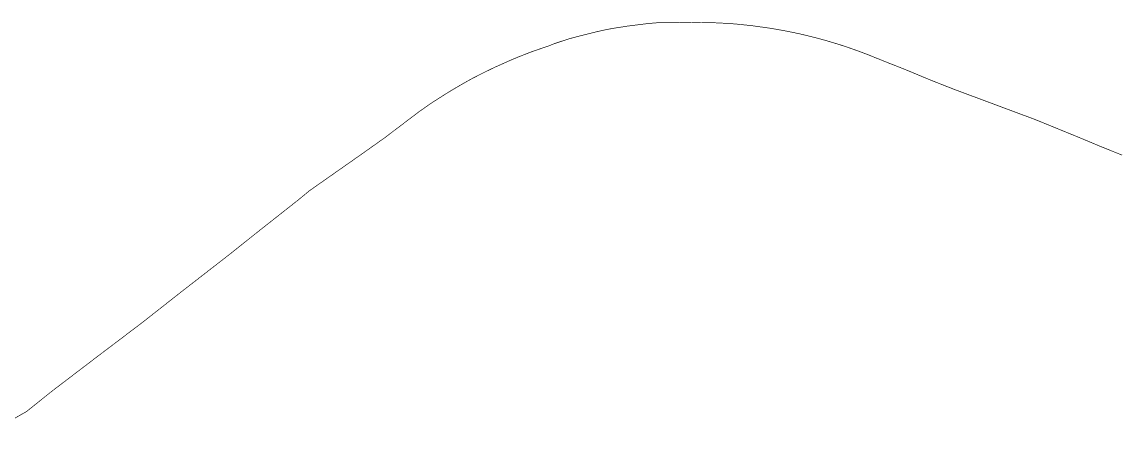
# Model space of a CAD drawing. Header units: metres. Extents: x 441395 to 476894, y 2561381 to 2578972.
# Drawn here: x 454132 to 459144, y 2566797 to 2568646 of the extents above; entities that cross this region are included whole.
import ezdxf

# ---------------------------------------------------------------- set-up
doc = ezdxf.new("R2010")
doc.units = ezdxf.units.M
doc.header["$LTSCALE"] = 8
doc.layers.add('A_MAIN_PIPE', color=5, linetype='Continuous')

msp = doc.modelspace()

# ---------------------------------------------------------------- linework, layer by layer
at = {"layer": 'A_MAIN_PIPE', "color": 5, "const_width": 3}
msp.add_lwpolyline([(459149.1, 2568040), (459049.9, 2568079.9), (458955.7, 2568119.3), (458751.6, 2568202.5), (458385, 2568338.9), (458373.8, 2568343.3), (458362.7, 2568347.7), (458362.4, 2568347.8), (458351.2, 2568352.1), (458344.8, 2568354.6), (458333.6, 2568359), (458324.7, 2568362.5), (458313.6, 2568366.9), (458304.7, 2568370.4), (458293.6, 2568374.8), (458284.7, 2568378.3), (458273.6, 2568382.8), (458262.5, 2568387.3), (458255.3, 2568390.2), (458244.9, 2568394.5), (458233.8, 2568399.1), (458225, 2568402.8), (458213.9, 2568407.5), (458205.1, 2568411.2), (458194, 2568415.8), (458185.2, 2568419.5), (458174.4, 2568423.9), (458163.2, 2568428.5), (458159.3, 2568430.1), (458152.1, 2568433), (458145, 2568435.8), (458133.8, 2568440.3), (458124.9, 2568443.8), (458113.7, 2568448.2), (458104.7, 2568451.7), (458094, 2568455.8), (458087.1, 2568458.4), (458071.6, 2568464.8), (458056.8, 2568470.6), (458042.1, 2568476.7), (458027.5, 2568482.2), (458012.7, 2568488.3), (457997.3, 2568494.6), (457982.8, 2568500.3), (457967.5, 2568506.1), (457953.1, 2568511.4), (457922.9, 2568522.3), (457892.3, 2568532.9), (457862.2, 2568542.7), (457831.7, 2568552.1), (457800.9, 2568561.2), (457785.7, 2568565.5), (457754.7, 2568574), (457724.6, 2568581.5), (457708.6, 2568585.4), (457693.3, 2568588.9), (457677.4, 2568592.6), (457646.1, 2568599.4), (457615.6, 2568605.4), (457606.9, 2568607.1), (457601, 2568608.2), (457588.9, 2568610.2), (457587.5, 2568610.4), (457584.4, 2568610.9), (457567.3, 2568614.1), (457552.1, 2568616.4), (457536.4, 2568619.1), (457520.8, 2568621.4), (457489.6, 2568625.5), (457473.5, 2568627.9), (457457.4, 2568629.9), (457441, 2568631.7), (457425.2, 2568633.3), (457410.4, 2568634.8), (457394, 2568636.5), (457377.9, 2568637.9), (457362.1, 2568639), (457313.9, 2568641.9), (457282.2, 2568643.1), (457250.5, 2568643.9), (457202.1, 2568644.3), (457154.8, 2568643.6), (457148.7, 2568643.5), (457103.6, 2568644.8), (457054, 2568644.5), (457028.4, 2568642.8), (456988.5, 2568639.5), (456894, 2568627.7), (456827.7, 2568617.4), (456786.6, 2568609.7), (456739.7, 2568598.7), (456673.8, 2568582.3), (456624.1, 2568568.9), (456560.8, 2568548), (456533.6, 2568537.1), (456496.5, 2568524.6), (456451.9, 2568509.1), (456422.1, 2568497.4), (456391.5, 2568485.4), (456348, 2568466.9), (456303.8, 2568447), (456301.3, 2568445.9), (456295.4, 2568443.3), (456290.4, 2568441.1), (456279.4, 2568435.9), (456275.2, 2568433.9), (456264.3, 2568428.6), (456253.5, 2568423.3), (456246.6, 2568419.9), (456236.3, 2568414.8), (456225.5, 2568409.4), (456216.9, 2568405.1), (456206.1, 2568399.6), (456195.5, 2568394.1), (456189.4, 2568391), (456178.7, 2568385.3), (456178.3, 2568385), (456167.7, 2568379.2), (456159.2, 2568374.5), (456148.8, 2568368.5), (456138.3, 2568362.6), (456133.9, 2568360), (456123.5, 2568354), (456121.6, 2568352.9), (456111.2, 2568346.9), (456102.9, 2568342), (456092.6, 2568335.8), (456082.3, 2568329.6), (456075.9, 2568325.7), (456065.8, 2568319.5), (456055.6, 2568313), (456047.4, 2568307.9), (456037.3, 2568301.4), (456031.2, 2568297.5), (456021.1, 2568291), (456011, 2568284.5), (456001, 2568277.9), (455992.7, 2568272.5), (455984.6, 2568266.9), (455974.8, 2568260), (455964.9, 2568253.1), (455955.1, 2568246.2), (455945.1, 2568239.2), (455943.4, 2568238), (455933.9, 2568230.8), (455924.3, 2568223.5), (455914.7, 2568216.3), (455905.2, 2568209), (455895.6, 2568201.8), (455886, 2568194.6), (455876.4, 2568187.3), (455866.9, 2568180.1), (455857.3, 2568172.9), (455847.7, 2568165.6), (455838.2, 2568158.4), (455828.6, 2568151.1), (455819.6, 2568144.4), (455819, 2568143.9), (455809.3, 2568136.4), (455799.8, 2568129.1), (455791, 2568122.3), (455685.5, 2568047.6), (455443.6, 2567878.1), (455391.8, 2567835.6), (455197.8, 2567682.8), (455084.5, 2567592.4), (454853.2, 2567412.9), (454679.6, 2567276.5), (454478, 2567124.1), (454268.4, 2566964.5), (454153.2, 2566872.3), (454024.1, 2566798.8)], dxfattribs=at)

doc.saveas('drawing.dxf')
